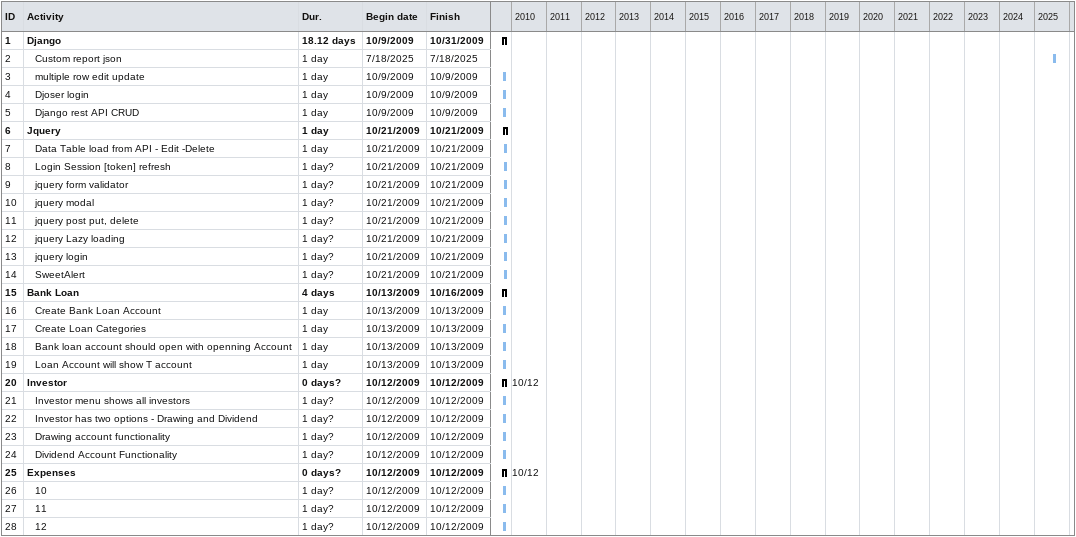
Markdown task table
| ID | Level | Task | Duration | Start | Finish |
|---|---|---|---|---|---|
| 1 | 1 | **Django** | 18.12d | 2009-10-09 | 2009-10-31 |
| 2 | 2 | Custom report json | 1d | 2025-07-18 | 2025-07-18 |
| 3 | 2 | multiple row edit update | 1d | 2009-10-09 | 2009-10-09 |
| 4 | 2 | Djoser login | 1d | 2009-10-09 | 2009-10-09 |
| 5 | 2 | Django rest API CRUD | 1d | 2009-10-09 | 2009-10-09 |
| 6 | 1 | **Jquery** | 1d | 2009-10-21 | 2009-10-21 |
| 7 | 2 | Data Table load from API - Edit -Delete | 1d | 2009-10-21 | 2009-10-21 |
| 8 | 2 | Login Session [token] refresh | 1d? | 2009-10-21 | 2009-10-21 |
| 9 | 2 | jquery form validator | 1d? | 2009-10-21 | 2009-10-21 |
| 10 | 2 | jquery modal | 1d? | 2009-10-21 | 2009-10-21 |
| 11 | 2 | jquery post put, delete | 1d? | 2009-10-21 | 2009-10-21 |
| 12 | 2 | jquery Lazy loading | 1d? | 2009-10-21 | 2009-10-21 |
| 13 | 2 | jquery login | 1d? | 2009-10-21 | 2009-10-21 |
| 14 | 2 | SweetAlert | 1d? | 2009-10-21 | 2009-10-21 |
| 15 | 1 | **Bank Loan** | 4d | 2009-10-13 | 2009-10-16 |
| 16 | 2 | Create Bank Loan Account | 1d | 2009-10-13 | 2009-10-13 |
| 17 | 2 | Create Loan Categories | 1d | 2009-10-13 | 2009-10-13 |
| 18 | 2 | Bank loan account should open with openning Account | 1d | 2009-10-13 | 2009-10-13 |
| 19 | 2 | Loan Account will show T account | 1d | 2009-10-13 | 2009-10-13 |
| 20 | 1 | **Investor** | 0d? | 2009-10-12 | 2009-10-12 |
| 21 | 2 | Investor menu shows all investors | 1d? | 2009-10-12 | 2009-10-12 |
| 22 | 2 | Investor has two options - Drawing and Dividend | 1d? | 2009-10-12 | 2009-10-12 |
| 23 | 2 | Drawing account functionality | 1d? | 2009-10-12 | 2009-10-12 |
| 24 | 2 | Dividend Account Functionality | 1d? | 2009-10-12 | 2009-10-12 |
| 25 | 1 | **Expenses** | 0d? | 2009-10-12 | 2009-10-12 |
| 26 | 2 | 10 | 1d? | 2009-10-12 | 2009-10-12 |
| 27 | 2 | 11 | 1d? | 2009-10-12 | 2009-10-12 |
| 28 | 2 | 12 | 1d? | 2009-10-12 | 2009-10-12 |
